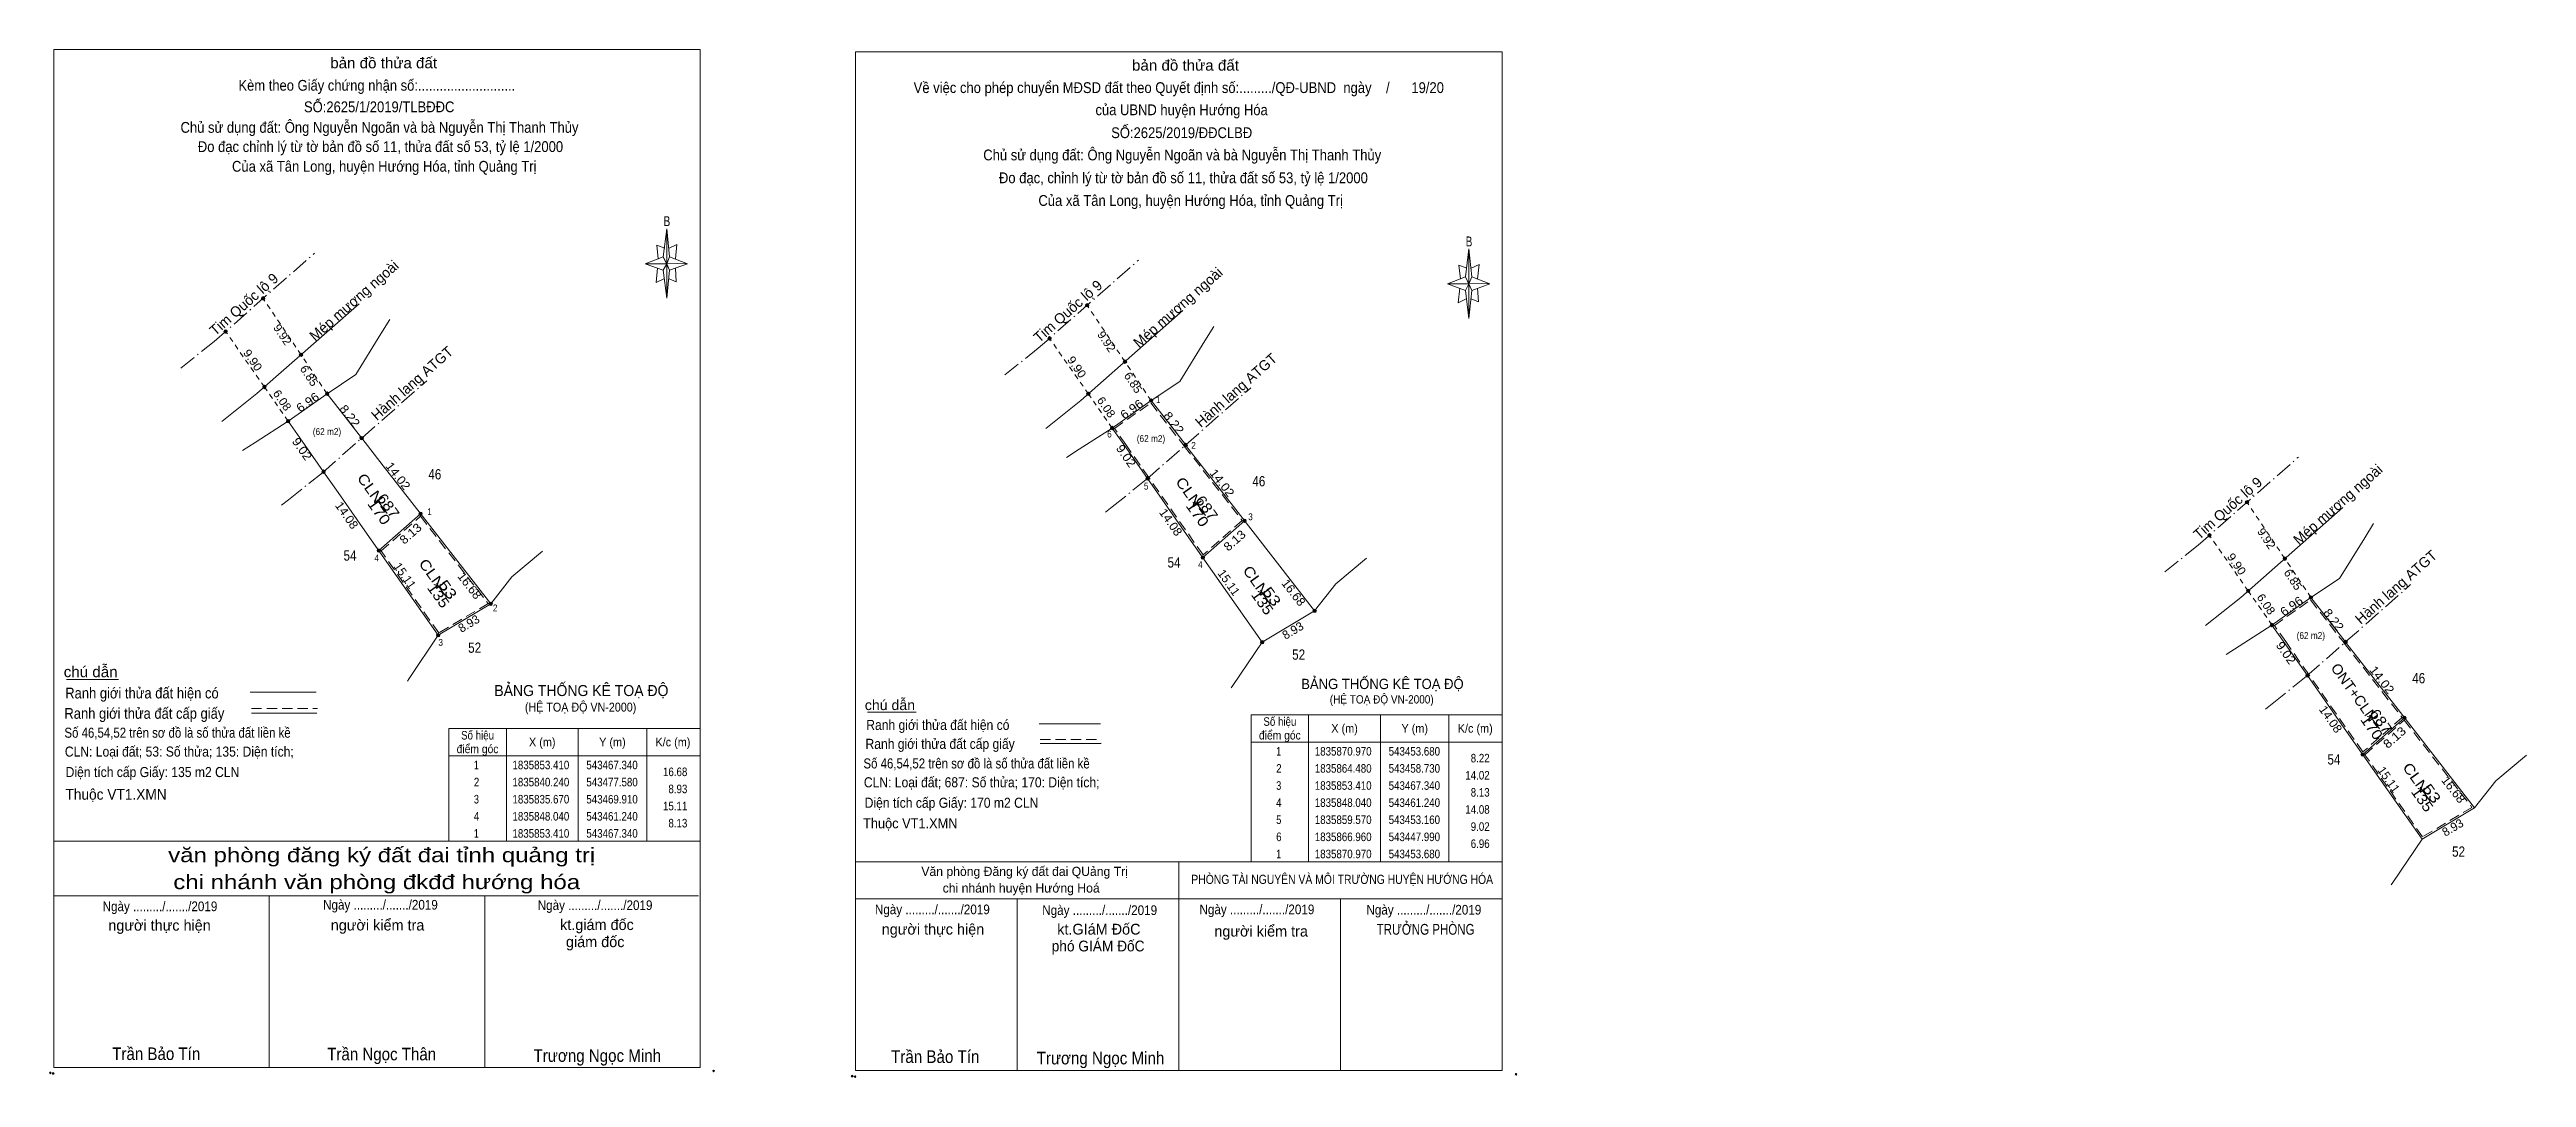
# Model space of a CAD drawing. Header units: metres. Extents: x 543123 to 543485, y 1835801 to 1835951.
import ezdxf
from ezdxf.enums import TextEntityAlignment as Align

# ---------------------------------------------------------------- set-up
doc = ezdxf.new("R2010")
doc.units = ezdxf.units.M
doc.header["$LTSCALE"] = 0.5
doc.header["$PDMODE"] = 32
doc.header["$PDSIZE"] = 0.25
for name, pattern in [('DOT_DASHED', [7.7, 5, -1.2, 0.3, -1.2]), ('MEDIUM_DASHED', [4.5, 3, -1.5]), ('SHORT_DASHED', [2.7, 1.5, -1.2])]:
    doc.linetypes.add(name, pattern=pattern)
for name, color, linetype, lineweight in [('1', 7, 'MEDIUM_DASHED', 13), ('10', 7, 'Continuous', 13), ('17', 7, 'Continuous', 13), ('2', 7, 'Continuous', 13), ('22', 7, 'Continuous', 13), ('23', 7, 'Continuous', 13), ('5', 7, 'Continuous', 13), ('6', 7, 'Continuous', 13), ('63', 7, 'Continuous', 13)]:
    doc.layers.add(name, color=color, linetype=linetype, lineweight=lineweight)

msp = doc.modelspace()

# ---------------------------------------------------------------- hatches: boundary and pattern name
at = {"layer": '22'}
for points in [[(543154.7466, 1835914.7002, 1), (543154.2466, 1835914.7002, 1)], [(543275.13, 1835913.69, 1), (543274.63, 1835913.69, 1)], [(543149.2566, 1835909.8702, 1), (543148.7566, 1835909.8702, 1)], [(543269.64, 1835908.86, 1), (543269.14, 1835908.86, 1)], [(543160.2766, 1835906.4602, 1), (543159.7766, 1835906.4602, 1)], [(543280.66, 1835905.45, 1), (543280.16, 1835905.45, 1)], [(543154.9266, 1835901.7502, 1), (543154.4266, 1835901.7502, 1)], [(543164.0866, 1835900.7702, 1), (543163.5866, 1835900.7702, 1)], [(543275.31, 1835900.74, 1), (543274.81, 1835900.74, 1)], [(543158.3966, 1835896.7602, 1), (543157.8966, 1835896.7602, 1)], [(543284.47, 1835899.76, 1), (543283.97, 1835899.76, 1)], [(543169.1366, 1835894.2702, 1), (543168.6366, 1835894.2702, 1)], [(543278.78, 1835895.75, 1), (543278.28, 1835895.75, 1)], [(543289.52, 1835893.26, 1), (543289.02, 1835893.26, 1)], [(543163.5766, 1835889.3702, 1), (543163.0766, 1835889.3702, 1)], [(543283.96, 1835888.36, 1), (543283.46, 1835888.36, 1)], [(543177.7466, 1835883.2102, 1), (543177.2466, 1835883.2102, 1)], [(543298.13, 1835882.2, 1), (543297.63, 1835882.2, 1)], [(543444.59, 1835884.9, 1), (543444.09, 1835884.9, 1)], [(543439.1, 1835880.07, 1), (543438.6, 1835880.07, 1)], [(543171.6466, 1835877.8402, 1), (543171.1466, 1835877.8402, 1)], [(543292.03, 1835876.83, 1), (543291.53, 1835876.83, 1)], [(543450.12, 1835876.66, 1), (543449.62, 1835876.66, 1)], [(543444.77, 1835871.95, 1), (543444.27, 1835871.95, 1)], [(543187.99, 1835870.04, 1), (543187.49, 1835870.04, 1)], [(543308.37, 1835869.03, 1), (543307.87, 1835869.03, 1)], [(543453.93, 1835870.97, 1), (543453.43, 1835870.97, 1)], [(543180.32, 1835865.47, 1), (543179.82, 1835865.47, 1)], [(543300.7, 1835864.46, 1), (543300.2, 1835864.46, 1)], [(543448.24, 1835866.96, 1), (543447.74, 1835866.96, 1)], [(543458.98, 1835864.47, 1), (543458.48, 1835864.47, 1)], [(543453.42, 1835859.57, 1), (543452.92, 1835859.57, 1)], [(543467.59, 1835853.41, 1), (543467.09, 1835853.41, 1)], [(543461.49, 1835848.04, 1), (543460.99, 1835848.04, 1)]]:
    msp.add_hatch(color=256, dxfattribs=at).paths.add_polyline_path(points)

# ---------------------------------------------------------------- linework, layer by layer
at = {"layer": '1'}
for points in [[(543177.47, 1835882.85), (543187.37, 1835870.11), (543180.14, 1835865.8), (543171.73, 1835877.8)], [(543467.31, 1835853.05), (543477.21, 1835840.31), (543469.98, 1835836), (543461.57, 1835848)]]:
    msp.add_lwpolyline(points, close=True, dxfattribs=at)
at = {"layer": '10'}
for p, q in [((543171.14, 1835885.28), (543172.59, 1835883.26)), ((543171.4, 1835877.84), (543177.5, 1835883.21)), ((543290.7, 1835884.98), (543292.15, 1835882.96)), ((543291.78, 1835876.83), (543297.88, 1835882.2)), ((543190.84, 1835874), (543195.33, 1835877.76)), ((543311.22, 1835872.99), (543315.71, 1835876.75)), ((543179.81, 1835873.05), (543181.26, 1835871.03)), ((543187.74, 1835870.04), (543190.84, 1835874)), ((543300.19, 1835872.04), (543301.64, 1835870.02)), ((543308.12, 1835869.03), (543311.22, 1835872.99)), ((543180.07, 1835865.47), (543187.74, 1835870.04)), ((543300.45, 1835864.46), (543308.12, 1835869.03)), ((543462.26, 1835853.79), (543463.71, 1835851.77)), ((543461.24, 1835848.04), (543467.34, 1835853.41)), ((543480.68, 1835844.2), (543485.17, 1835847.96)), ((543469.65, 1835843.25), (543471.1, 1835841.23)), ((543477.58, 1835840.24), (543480.68, 1835844.2)), ((543469.91, 1835835.67), (543477.58, 1835840.24))]:
    msp.add_line(p, q, dxfattribs=at)
for points in [[(543163.84, 1835900.77), (543168.85, 1835894.33), (543168.89, 1835894.28)], [(543284.22, 1835899.76), (543289.23, 1835893.32), (543289.27, 1835893.27)], [(543158.15, 1835896.76), (543159.85, 1835894.33), (543163.33, 1835889.37)], [(543168.89, 1835894.27), (543172.04, 1835890.23), (543175.88, 1835885.29), (543187.74, 1835870.04)], [(543278.53, 1835895.75), (543280.23, 1835893.32), (543283.71, 1835888.36)], [(543289.27, 1835893.26), (543292.42, 1835889.22), (543296.26, 1835884.28), (543308.12, 1835869.03)], [(543163.32, 1835889.37), (543165.46, 1835886.32), (543169.03, 1835881.22), (543180.07, 1835865.47)], [(543283.7, 1835888.36), (543285.84, 1835885.31), (543289.41, 1835880.21), (543300.45, 1835864.46)], [(543453.68, 1835870.97), (543458.69, 1835864.53), (543458.73, 1835864.48)], [(543175.56, 1835858.77), (543175.81, 1835859.14), (543180.07, 1835865.47)], [(543295.94, 1835857.76), (543296.19, 1835858.13), (543300.45, 1835864.46)], [(543447.99, 1835866.96), (543449.69, 1835864.53), (543453.17, 1835859.57)], [(543458.73, 1835864.47), (543461.88, 1835860.43), (543465.72, 1835855.49), (543477.58, 1835840.24)], [(543453.16, 1835859.57), (543455.3, 1835856.52), (543458.87, 1835851.42), (543469.91, 1835835.67)], [(543465.4, 1835828.97), (543465.65, 1835829.34), (543469.91, 1835835.67)]]:
    msp.add_lwpolyline(points, dxfattribs=at)
at = {"layer": '17'}
for p, q in [((543125.75, 1835858.99), (543133.37, 1835858.99)), ((543242.79, 1835854.22), (543249.91, 1835854.22))]:
    msp.add_line(p, q, dxfattribs=at)
at = {"layer": '2'}
for p, q in [((543307.24, 1835853.85), (543307.24, 1835832.35)), ((543317.74, 1835853.85), (543317.74, 1835832.35)), ((543327.74, 1835853.85), (543327.74, 1835832.35)), ((543298.84, 1835849.85), (543335.54, 1835849.85))]:
    msp.add_line(p, q, dxfattribs=at)
at = {"layer": '2', "linetype": 'MEDIUM_DASHED'}
for points in [[(543280.53, 1835893.32), (543278.88, 1835895.69), (543284.17, 1835899.42), (543288.91, 1835893.32)], [(543288.91, 1835893.32), (543289.07, 1835893.12), (543297.54, 1835882.23), (543291.82, 1835877.2), (543283.9, 1835888.5), (543280.53, 1835893.32)], [(543449.99, 1835864.53), (543448.34, 1835866.9), (543453.63, 1835870.63), (543458.37, 1835864.53)], [(543458.37, 1835864.53), (543458.53, 1835864.33), (543467, 1835853.44), (543461.28, 1835848.41), (543453.36, 1835859.71), (543449.99, 1835864.53)]]:
    msp.add_lwpolyline(points, dxfattribs=at)
at = {"layer": '2'}
msp.add_lwpolyline([(543298.84, 1835853.85), (543335.54, 1835853.85), (543335.54, 1835832.35), (543298.84, 1835832.35)], close=True, dxfattribs=at)
at = {"layer": '22', "linetype": 'DOT_DASHED'}
for p, q in [((543147.35, 1835908.41), (543162, 1835921.3)), ((543267.73, 1835907.4), (543282.38, 1835920.29)), ((543142.48, 1835904.52), (543147.35, 1835908.41)), ((543262.86, 1835903.51), (543267.73, 1835907.4)), ((543168.95, 1835894.33), (543178.41, 1835902.66)), ((543289.33, 1835893.32), (543298.79, 1835901.65)), ((543163.21, 1835889.27), (543168.95, 1835894.33)), ((543283.59, 1835888.26), (543289.33, 1835893.32)), ((543437.19, 1835878.61), (543451.84, 1835891.5)), ((543432.32, 1835874.72), (543437.19, 1835878.61)), ((543458.79, 1835864.53), (543468.25, 1835872.86)), ((543453.05, 1835859.47), (543458.79, 1835864.53))]:
    msp.add_line(p, q, dxfattribs=at)
at = {"layer": '22'}
for p, q in [((543153.58, 1835900.78), (543168.5, 1835913.92)), ((543273.96, 1835899.77), (543288.88, 1835912.91)), ((543148.45, 1835896.69), (543153.58, 1835900.78)), ((543268.83, 1835895.68), (543273.96, 1835899.77)), ((543443.42, 1835870.98), (543458.34, 1835884.12)), ((543438.29, 1835866.89), (543443.42, 1835870.98))]:
    msp.add_line(p, q, dxfattribs=at)
at = {"layer": '22', "linetype": 'SHORT_DASHED'}
for points in [[(543163.84, 1835900.77), (543160.03, 1835906.46), (543154.5, 1835914.7)], [(543284.22, 1835899.76), (543280.41, 1835905.45), (543274.88, 1835913.69)], [(543158.15, 1835896.76), (543154.68, 1835901.75), (543149.01, 1835909.87)], [(543278.53, 1835895.75), (543275.06, 1835900.74), (543269.39, 1835908.86)], [(543453.68, 1835870.97), (543449.87, 1835876.66), (543444.34, 1835884.9)], [(543447.99, 1835866.96), (543444.52, 1835871.95), (543438.85, 1835880.07)]]:
    msp.add_lwpolyline(points, dxfattribs=at)
at = {"layer": '22', "linetype": 'DOT_DASHED'}
for points in [[(543157.19, 1835884.47), (543158.18, 1835885.26), (543163.21, 1835889.27)], [(543277.57, 1835883.46), (543278.56, 1835884.25), (543283.59, 1835888.26)], [(543447.03, 1835854.67), (543448.02, 1835855.46), (543453.05, 1835859.47)]]:
    msp.add_lwpolyline(points, dxfattribs=at)
at = {"layer": '22'}
for centre in [(543154.4966, 1835914.7002), (543274.88, 1835913.69), (543149.0066, 1835909.8702), (543269.39, 1835908.86), (543160.0266, 1835906.4602), (543280.41, 1835905.45), (543154.6766, 1835901.7502), (543163.8366, 1835900.7702), (543275.06, 1835900.74), (543158.1466, 1835896.7602), (543284.22, 1835899.76), (543168.8866, 1835894.2702), (543278.53, 1835895.75), (543289.27, 1835893.26), (543163.3266, 1835889.3702), (543283.71, 1835888.36), (543177.4966, 1835883.2102), (543297.88, 1835882.2), (543444.34, 1835884.9), (543438.85, 1835880.07), (543171.3966, 1835877.8402), (543291.78, 1835876.83), (543449.87, 1835876.66), (543444.52, 1835871.95), (543187.74, 1835870.04), (543308.12, 1835869.03), (543453.68, 1835870.97), (543180.07, 1835865.47), (543300.45, 1835864.46), (543447.99, 1835866.96), (543458.73, 1835864.47), (543453.17, 1835859.57), (543467.34, 1835853.41), (543461.24, 1835848.04)]:
    msp.add_circle(centre, 0.25, dxfattribs=at)
for centre, start, end in [((543168.8866, 1835894.2802), 168.46304, 11.53696), ((543168.8866, 1835894.2802), 11.53696, 168.46304), ((543289.27, 1835893.27), 168.46304, 11.53696), ((543289.27, 1835893.27), 11.53696, 168.46304), ((543458.73, 1835864.48), 168.46304, 11.53696), ((543458.73, 1835864.48), 11.53696, 168.46304)]:
    msp.add_arc(centre, 0.25, start, end, dxfattribs=at)
at = {"layer": '23'}
for p, q in [((543158.15, 1835896.76), (543163.84, 1835900.77)), ((543163.84, 1835900.77), (543168.03, 1835903.56)), ((543284.22, 1835899.76), (543288.41, 1835902.55)), ((543278.53, 1835895.75), (543284.22, 1835899.76)), ((543453.68, 1835870.97), (543457.87, 1835873.76)), ((543447.99, 1835866.96), (543453.68, 1835870.97))]:
    msp.add_line(p, q, dxfattribs=at)
for points in [[(543168.03, 1835903.56), (543171.7, 1835909.5), (543173, 1835911.61)], [(543288.41, 1835902.55), (543292.08, 1835908.49), (543293.38, 1835910.6)], [(543151.48, 1835892.45), (543153.35, 1835893.66), (543158.15, 1835896.76)], [(543271.86, 1835891.44), (543273.73, 1835892.65), (543278.53, 1835895.75)], [(543457.87, 1835873.76), (543461.54, 1835879.7), (543462.84, 1835881.81)], [(543441.32, 1835862.65), (543443.19, 1835863.86), (543447.99, 1835866.96)]]:
    msp.add_lwpolyline(points, dxfattribs=at)
at = {"layer": '5'}
for p, q in [((543212.96, 1835920.78), (543213.47, 1835924.88)), ((543212.96, 1835918.8), (543210.33, 1835919.75)), ((543213.88, 1835918.8), (543213.47, 1835914.72)), ((543213.88, 1835920.78), (543216.51, 1835919.75)), ((543214.73, 1835919.11), (543214.83, 1835917.12)), ((543330.16, 1835917.85), (543330.67, 1835921.96)), ((543214.83, 1835917.12), (543213.8, 1835917.54)), ((543330.16, 1835915.87), (543327.54, 1835916.82)), ((543331.08, 1835915.87), (543330.67, 1835911.78)), ((543331.08, 1835917.85), (543333.72, 1835916.82)), ((543331.93, 1835916.17), (543332.04, 1835914.19)), ((543332.04, 1835914.19), (543331, 1835914.61)), ((543123.92, 1835835.36), (543218.33, 1835835.36)), ((543241.04, 1835832.35), (543335.54, 1835832.35)), ((543288.29, 1835801.84), (543288.29, 1835832.35)), ((543123.92, 1835827.38), (543218.12, 1835827.38)), ((543123.92, 1835827.38), (543218.12, 1835827.38)), ((543123.92, 1835827.38), (543218.12, 1835827.38)), ((543155.39, 1835802.31), (543155.39, 1835827.38)), ((543186.86, 1835802.31), (543186.86, 1835827.38)), ((543241.04, 1835826.93), (543335.54, 1835826.93)), ((543241.04, 1835826.93), (543335.33, 1835826.93)), ((543241.04, 1835826.93), (543335.33, 1835826.93)), ((543241.04, 1835801.84), (543241.04, 1835826.93)), ((543264.67, 1835801.84), (543264.67, 1835826.93)), ((543311.92, 1835801.84), (543311.92, 1835826.93))]:
    msp.add_line(p, q, dxfattribs=at)
for points in [[(543123.92, 1835951.07), (543218.33, 1835951.07), (543218.33, 1835802.31), (543123.92, 1835802.31)], [(543241.04, 1835950.73), (543335.54, 1835950.73), (543335.54, 1835801.84), (543241.04, 1835801.84)], [(543213.47, 1835924.88), (543213.88, 1835920.78), (543213.47, 1835919.75)], [(543213.47, 1835919.75), (543210.33, 1835919.75), (543212.96, 1835920.78), (543213.88, 1835918.8), (543216.51, 1835919.75), (543213.47, 1835919.85)], [(543213.47, 1835919.75), (543213.47, 1835914.72), (543212.96, 1835918.8)], [(543330.67, 1835921.96), (543331.08, 1835917.85), (543330.67, 1835916.82)], [(543330.67, 1835916.82), (543327.54, 1835916.82), (543330.16, 1835917.85), (543331.08, 1835915.87), (543333.72, 1835916.82), (543330.67, 1835916.92)], [(543330.67, 1835916.82), (543330.67, 1835911.78), (543330.16, 1835915.87)]]:
    msp.add_lwpolyline(points, close=True, dxfattribs=at)
for points in [[(543213.16, 1835922.04), (543212.01, 1835922.46), (543212.21, 1835920.48)], [(543213.8, 1835922.04), (543214.95, 1835922.58), (543214.73, 1835920.48)], [(543213.47, 1835919.75), (543212.96, 1835920.78), (543210.33, 1835919.75)], [(543212.13, 1835919.11), (543211.9, 1835917), (543213.05, 1835917.54)], [(543213.47, 1835919.75), (543213.88, 1835918.8), (543216.51, 1835919.75)], [(543330.36, 1835919.11), (543329.21, 1835919.53), (543329.41, 1835917.55)], [(543331, 1835919.11), (543332.15, 1835919.65), (543331.93, 1835917.55)], [(543330.67, 1835916.82), (543330.16, 1835917.85), (543327.54, 1835916.82)], [(543329.32, 1835916.17), (543329.1, 1835914.07), (543330.25, 1835914.61)], [(543330.67, 1835916.82), (543331.08, 1835915.87), (543333.72, 1835916.82)], [(543218.33, 1835802.31), (543123.92, 1835802.31), (543123.92, 1835827.38)], [(543335.54, 1835801.84), (543241.04, 1835801.84), (543241.04, 1835826.93)]]:
    msp.add_lwpolyline(points, dxfattribs=at)
for p in [(543123.41, 1835801.5), (543123.83, 1835801.43), (543240.55, 1835801.03), (543240.97, 1835800.96)]:
    msp.add_point(p, dxfattribs=at)
at = {"layer": '6'}
for p, q in [((543152.62, 1835857.16), (543162.22, 1835857.16)), ((543152.77, 1835854.1), (543162.35, 1835854.1)), ((543267.87, 1835852.51), (543276.83, 1835852.51)), ((543268.01, 1835849.65), (543276.95, 1835849.65)), ((543241.04, 1835832.35), (543335.54, 1835832.35))]:
    msp.add_line(p, q, dxfattribs=at)
at = {"layer": '6', "linetype": 'MEDIUM_DASHED'}
for p, q in [((543152.77, 1835854.74), (543162.42, 1835854.74)), ((543268.01, 1835850.25), (543277.02, 1835850.25))]:
    msp.add_line(p, q, dxfattribs=at)
at = {"layer": '6'}
for p in [(543220.31, 1835801.79), (543337.54, 1835801.31)]:
    msp.add_point(p, dxfattribs=at)
at = {"layer": '63'}
for p, q in [((543190.03, 1835851.86), (543190.03, 1835835.36)), ((543200.53, 1835851.86), (543200.53, 1835835.36)), ((543210.53, 1835851.86), (543210.53, 1835835.36)), ((543181.63, 1835847.86), (543218.33, 1835847.86))]:
    msp.add_line(p, q, dxfattribs=at)
msp.add_lwpolyline([(543181.63, 1835851.86), (543218.33, 1835851.86), (543218.33, 1835835.36), (543181.63, 1835835.36)], close=True, dxfattribs=at)

# ---------------------------------------------------------------- texts
at = {"layer": '1'}
for s, height, width, p in [('BẢNG THỐNG KÊ TOẠ ĐỘ ', 1.609, 0.95, (543188.27, 1835856.58)), ('BẢNG THỐNG KÊ TOẠ ĐỘ ', 1.501, 0.95, (543306.16, 1835857.6)), ('(HỆ TOẠ ĐỘ VN-2000)', 1.301, 0.9, (543192.74, 1835854.31)), ('(HỆ TOẠ ĐỘ VN-2000)', 1.214, 0.9, (543310.33, 1835855.49))]:
    msp.add_text(s, height=height, dxfattribs=dict(at, width=width)).set_placement(p)
at = {"layer": '10', "width": 0.9}
for p in [(543163.82, 1835894.73), (543284.21, 1835893.72), (543453.67, 1835864.93)]:
    msp.add_text('(62 m2)', height=1, dxfattribs=at).set_placement(p, align=Align.CENTER)
at = {"layer": '2'}
for s, rotation, width, p in [('6.96', 35.174, 1.1, (543161.355, 1835899.0106)), ('8.22', 307.887, 1.1, (543166.6603, 1835897.1288)), ('6.96', 35.174, 1.1, (543281.745, 1835898.0006)), ('8.22', 307.887, 1.1, (543287.0503, 1835896.1188)), ('9.02', 304.976, 1.1, (543159.6641, 1835892.3333)), ('9.02', 304.976, 1.1, (543280.0541, 1835891.3233)), ('14.02', 307.875, 1.1, (543173.7127, 1835888.3537)), ('14.02', 307.875, 1.1, (543294.1027, 1835887.3437)), ('14.08', 305.022, 1.05, (543166.1999, 1835882.6337)), ('14.08', 305.022, 1.05, (543286.5899, 1835881.6237)), ('8.13', 41.358, 1.1, (543176.447, 1835879.8551)), ('8.13', 41.358, 1.1, (543296.837, 1835878.8451)), ('6.96', 35.174, 1.1, (543451.205, 1835869.2106)), ('8.22', 307.887, 1.1, (543456.5064, 1835867.3338)), ('9.02', 304.976, 1.1, (543449.5141, 1835862.5333)), ('14.02', 307.875, 1.1, (543463.5588, 1835858.5587)), ('14.08', 305.022, 1.05, (543456.0499, 1835852.8337)), ('8.13', 41.358, 1.15, (543466.302, 1835850.0595))]:
    msp.add_text(s, height=1.25, rotation=rotation, dxfattribs=dict(at, width=width)).set_placement(p, align=Align.CENTER)
for s, width, p in [('Số hiệu', 0.85, (543303.04, 1835852.23)), ('điểm góc', 0.9, (543303.04, 1835850.23)), ('X (m)', 0.95, (543312.49, 1835851.23)), ('Y (m)', 0.95, (543322.745, 1835851.23)), ('K/c (m)', 0.95, (543331.585, 1835851.23)), (' 2', 0.85, (543302.695, 1835845.38)), (' 1', 0.75, (543302.69, 1835847.88)), ('1835870.970', 0.85, (543312.29, 1835847.88)), ('1835864.480', 0.85, (543312.29, 1835845.38)), ('543453.680', 0.85, (543322.69, 1835847.88)), ('543458.730', 0.85, (543322.69, 1835845.38)), (' 3', 0.8, (543302.685, 1835842.88)), ('1835853.410', 0.85, (543312.29, 1835842.88)), ('543467.340', 0.85, (543322.69, 1835842.88)), (' 4', 0.85, (543302.69, 1835840.38)), (' 5', 0.8, (543302.695, 1835837.88)), ('1835848.040', 0.85, (543312.29, 1835840.38)), ('1835859.570', 0.85, (543312.29, 1835837.88)), ('543461.240', 0.85, (543322.69, 1835840.38)), ('543453.160', 0.85, (543322.69, 1835837.88)), (' 6', 0.85, (543302.695, 1835835.38)), ('1835866.960', 0.85, (543312.29, 1835835.38)), ('543447.990', 0.85, (543322.69, 1835835.38)), (' 1', 0.75, (543302.69, 1835832.88)), ('1835870.970', 0.85, (543312.29, 1835832.88)), ('543453.680', 0.85, (543322.69, 1835832.88))]:
    msp.add_text(s, height=1.25, dxfattribs=dict(at, width=width)).set_placement(p, align=Align.CENTER)
at = {"layer": '2', "width": 0.85}
for s, p in [('8.22', (543333.69, 1835846.88)), ('14.02', (543333.69, 1835844.38)), ('8.13', (543333.69, 1835841.88)), ('14.08', (543333.69, 1835839.38)), ('9.02', (543333.69, 1835836.88)), ('6.96', (543333.69, 1835834.38))]:
    msp.add_text(s, height=1.25, dxfattribs=at).set_placement(p, align=Align.RIGHT)
at = {"layer": '22'}
for s, rotation, p in [('Mép mương ngoài', 41.37, (543168.2593, 1835913.8203)), ('Mép mương ngoài', 41.37, (543288.6493, 1835912.8103)), ('Tim Quốc lộ 9', 41.343, (543152.1746, 1835913.2722)), ('Tim Quốc lộ 9', 41.343, (543272.5646, 1835912.2622)), ('Hành lang ATGT', 41.378, (543176.7543, 1835901.7322)), ('Hành lang ATGT', 41.378, (543297.1443, 1835900.7221)), ('Mép mương ngoài', 41.37, (543458.1093, 1835884.0203)), ('Tim Quốc lộ 9', 41.343, (543442.0296, 1835883.4766)), ('Hành lang ATGT', 41.378, (543466.6092, 1835871.9365))]:
    msp.add_text(s, height=1.5, rotation=rotation, dxfattribs=at).set_placement(p, align=Align.CENTER)
for s, height, rotation, width, p in [('9.92', 1.2, 303.866, 1.05, (543156.8236, 1835909.0694)), ('9.92', 1.2, 303.866, 1.05, (543277.2136, 1835908.0594)), ('9.90', 1.2, 304.926, 1.1, (543152.4835, 1835905.3385)), ('6.85', 1.2, 303.806, 1.05, (543160.7117, 1835903.0638)), ('9.90', 1.2, 304.926, 1.1, (543272.8735, 1835904.3285)), ('6.08', 1.2, 304.814, 1.05, (543156.7861, 1835899.4676)), ('6.85', 1.2, 303.806, 1.05, (543281.1017, 1835902.0538)), ('6.08', 1.2, 304.814, 1.05, (543277.1761, 1835898.4576)), ('CLN', 1.5, 305.698, 1.2, (543169.5379, 1835886.4926)), ('687', 1.5, 305.698, 1.15, (543172.1841, 1835883.9376)), ('CLN', 1.5, 305.698, 1.2, (543289.1279, 1835885.9526)), ('170', 1.5, 305.698, 1.2, (543170.8185, 1835883.0476)), ('170', 1.5, 305.698, 1.2, (543290.3885, 1835882.7476)), ('687', 1.5, 305.698, 1.15, (543291.7541, 1835883.6376)), ('9.92', 1.2, 303.866, 1.05, (543446.6736, 1835879.2694)), ('CLN', 1.5, 305.698, 1.2, (543178.5479, 1835874.0126)), ('CLN', 1.5, 305.698, 1.2, (543298.9379, 1835873.0026)), ('9.90', 1.2, 304.926, 1.1, (543442.3335, 1835875.5385)), ('135', 1.5, 305.698, 1.15, (543179.4905, 1835870.8326)), ('53', 1.5, 305.698, 1.3, (543180.866, 1835871.7026)), ('135', 1.5, 305.698, 1.15, (543299.8805, 1835869.8226)), ('53', 1.5, 305.698, 1.3, (543301.256, 1835870.6926)), ('6.85', 1.2, 303.806, 1.05, (543450.5617, 1835873.2638)), ('6.08', 1.2, 304.814, 1.05, (543446.6361, 1835869.6676)), ('ONT+CLN', 1.5, 305.698, 1.05, (543459.3881, 1835856.6826)), ('170', 1.5, 305.698, 1.15, (543461.9549, 1835851.5626)), ('687', 1.5, 305.698, 1.15, (543463.3205, 1835852.4526)), ('CLN', 1.5, 305.698, 1.2, (543468.3979, 1835844.2126)), ('135', 1.5, 305.698, 1.15, (543469.3405, 1835841.0326)), ('53', 1.5, 305.698, 1.3, (543470.716, 1835841.9026))]:
    msp.add_text(s, height=height, rotation=rotation, dxfattribs=dict(at, width=width)).set_placement(p, align=Align.CENTER)
for s, height, width, p in [('1', 1, 0.85, (543285.255, 1835899.39)), ('6', 1, 0.9, (543278.135, 1835894.37)), ('2', 1, 0.9, (543290.425, 1835892.72)), ('46', 1.5, 0.85, (543179.575, 1835888.24)), ('5', 1, 0.9, (543283.505, 1835886.76)), ('46', 1.5, 0.85, (543299.965, 1835887.23)), ('1', 1, 0.85, (543178.805, 1835883.03)), ('3', 1, 0.9, (543298.75, 1835882.28)), ('54', 1.5, 0.85, (543167.19, 1835876.37)), ('4', 1, 0.9, (543171.08, 1835876.25)), ('54', 1.5, 0.85, (543287.58, 1835875.36)), ('4', 1, 0.9, (543291.42, 1835875.29)), ('2', 1, 0.9, (543188.395, 1835868.96)), ('3', 1, 0.9, (543180.43, 1835863.93)), ('52', 1.5, 0.85, (543185.395, 1835862.9)), ('52', 1.5, 0.85, (543305.785, 1835861.89)), ('46', 1.5, 0.85, (543469.425, 1835858.44)), ('54', 1.5, 0.85, (543457.04, 1835846.57)), ('52', 1.5, 0.85, (543475.245, 1835833.1))]:
    msp.add_text(s, height=height, dxfattribs=dict(at, width=width)).set_placement(p, align=Align.CENTER)
at = {"layer": '5'}
for s, height, width, p in [('bản đồ thửa đất', 1.574, 1.05, (543172.1, 1835948.32)), ('bản đồ thửa đất', 1.575, 1.05, (543289.245, 1835947.98)), ('Kèm theo Giấy chứng nhận số:...........................', 1.574, 0.9, (543171.105, 1835945.05)), ('SỐ:2625/1/2019/TLBĐĐC', 1.58, 0.9, (543171.445, 1835941.9)), ('Về việc cho phép chuyển MĐSD đất theo Quyết định số:........./QĐ-UBND  ngày    /      19/20', 1.58, 0.9, (543288.27, 1835944.71)), ('Chủ sử dụng đất: Ông Nguyễn Ngoãn và bà Nguyễn Thị Thanh Thủy', 1.58, 0.9, (543171.495, 1835938.9)), ('của UBND huyện Hướng Hóa', 1.575, 0.9, (543288.685, 1835941.47)), ('Đo đạc chỉnh lý từ tờ bản đồ số 11, thửa đất số 53, tỷ lệ 1/2000 ', 1.58, 0.9, (543171.9, 1835936.09)), ('Chủ sử dụng đất: Ông Nguyễn Ngoãn và bà Nguyễn Thị Thanh Thủy', 1.58, 0.9, (543288.775, 1835934.87)), ('SỐ:2625/2019/ĐĐCLBĐ', 1.58, 0.9, (543288.695, 1835938.12)), ('Của xã Tân Long, huyện Hướng Hóa, tỉnh Quảng Trị', 1.58, 0.9, (543172.185, 1835933.21)), ('Đo đạc, chỉnh lý từ tờ bản đồ số 11, thửa đất số 53, tỷ lệ 1/2000 ', 1.58, 0.9, (543289.21, 1835931.53)), ('Của xã Tân Long, huyện Hướng Hóa, tỉnh Quảng Trị', 1.58, 0.9, (543290.005, 1835928.22)), ('B', 1.445, 0.75, (543213.49, 1835925.26)), ('B', 1.446, 0.75, (543330.68, 1835922.3)), ('văn phòng đăng ký đất đai tỉnh quảng trị', 2.098, 1.25, (543171.815, 1835832.3)), ('chi nhánh văn phòng đkđđ hướng hóa', 2.098, 1.25, (543171.085, 1835828.36)), ('Ngày ........./......./2019', 1.416, 0.9, (543139.42, 1835825.14)), ('Ngày ........./......./2019', 1.416, 0.9, (543171.63, 1835825.37)), ('Ngày ........./......./2019', 1.416, 0.9, (543202.99, 1835825.31)), ('Ngày ........./......./2019', 1.418, 0.9, (543252.265, 1835824.69)), ('Ngày ........./......./2019', 1.418, 0.9, (543276.715, 1835824.58)), ('Ngày ........./......./2019', 1.418, 0.9, (543299.685, 1835824.69)), ('Ngày ........./......./2019', 1.418, 0.9, (543324.075, 1835824.64)), ('phó GIÁM ĐốC', 1.575, 0.95, (543276.485, 1835819.26)), ('TRƯỞNG PHÒNG', 1.575, 0.8, (543324.33, 1835821.7)), ('Trần Bảo Tín', 1.832, 0.9, (543138.875, 1835803.39)), ('Trần Ngọc Thân', 1.83, 0.9, (543171.81, 1835803.34)), ('Trương Ngọc Minh', 1.834, 0.9, (543203.31, 1835803.12)), ('Trần Bảo Tín', 1.837, 0.9, (543252.69, 1835802.96)), ('Trương Ngọc Minh', 1.837, 0.9, (543276.83, 1835802.75))]:
    msp.add_text(s, height=height, dxfattribs=dict(at, width=width)).set_placement(p, align=Align.CENTER)
for s, height, p in [('người thực hiện', 1.574, (543139.355, 1835822.29)), ('người kiểm tra', 1.574, (543171.21, 1835822.32)), ('kt.giám đốc', 1.575, (543203.26, 1835822.38)), ('giám đốc', 1.575, (543203.005, 1835819.88)), ('người thực hiện', 1.575, (543252.36, 1835821.72)), ('kt.GIáM ĐốC', 1.575, (543276.595, 1835821.72)), ('người kiểm tra', 1.575, (543300.305, 1835821.43))]:
    msp.add_text(s, height=height, dxfattribs=at).set_placement(p, align=Align.CENTER)
at = {"layer": '6'}
for s, height, width, p in [('chú dẫn', 1.574, 1.05, (543125.36, 1835859.34)), ('Ranh giới thửa đất hiện có ', 1.574, 0.9, (543125.58, 1835856.23)), ('Ranh giới thửa đất cấp giấy', 1.574, 0.9, (543125.46, 1835853.26)), ('chú dẫn', 1.469, 1.05, (543242.4, 1835854.53)), ('Số 46,54,52 trên sơ đồ là số thửa đất liền kề', 1.47, 0.85, (543125.46, 1835850.49)), ('Ranh giới thửa đất cấp giấy', 1.469, 0.9, (543242.5, 1835848.86)), ('Ranh giới thửa đất hiện có ', 1.469, 0.9, (543242.61, 1835851.63)), ('CLN: Loại đất; 53: Số thửa; 135: Diện tích;', 1.47, 0.9, (543125.52, 1835847.73)), ('Diện tích cấp Giấy: 135 m2 CLN', 1.47, 0.9, (543125.64, 1835844.74)), ('Số 46,54,52 trên sơ đồ là số thửa đất liền kề', 1.47, 0.85, (543242.2, 1835846)), ('Thuộc VT1.XMN', 1.575, 0.95, (543125.61, 1835841.43)), ('CLN: Loại đất; 687: Số thửa; 170: Diện tích;', 1.47, 0.9, (543242.26, 1835843.24)), ('Diện tích cấp Giấy: 170 m2 CLN', 1.47, 0.9, (543242.38, 1835840.25)), ('Thuộc VT1.XMN', 1.47, 0.95, (543242.14, 1835837.25))]:
    msp.add_text(s, height=height, dxfattribs=dict(at, width=width)).set_placement(p)
for s, p in [(' Văn phòng Đăng ký đất đai QUảng Trị', (543265.5, 1835830.29)), ('chi nhánh huyện Hướng Hoá', (543265.245, 1835827.86))]:
    msp.add_text(s, height=1.331, dxfattribs=at).set_placement(p, align=Align.CENTER)
at = {"layer": '6', "width": 0.85}
msp.add_text('PHÒNG TÀI NGUYÊN VÀ MÔI TRƯỜNG HUYỆN HƯỚNG HÓA', height=1.333, dxfattribs=at).set_placement((543312.14, 1835829.12), align=Align.CENTER)
at = {"layer": '63'}
for s, rotation, p in [('15.11', 305.026, (543174.682, 1835873.8237)), ('15.11', 305.026, (543295.072, 1835872.8137)), ('8.93', 30.788, (543184.8651, 1835866.6308)), ('8.93', 30.788, (543305.2551, 1835865.6208)), ('15.11', 305.026, (543464.5355, 1835844.0187)), ('8.93', 30.788, (543474.7151, 1835836.8308))]:
    msp.add_text(s, height=1.25, rotation=rotation, dxfattribs=at).set_placement(p, align=Align.CENTER)
at = {"layer": '63', "width": 1.05}
for p in [(543184.1567, 1835872.3236), (543304.5467, 1835871.3136), (543474.0067, 1835842.5236)]:
    msp.add_text('16.68', height=1.25, rotation=307.866, dxfattribs=at).set_placement(p, align=Align.CENTER)
at = {"layer": '63'}
for s, width, p in [('Số hiệu', 0.85, (543185.82, 1835850.23)), ('X (m)', 0.95, (543195.27, 1835849.23)), ('Y (m)', 0.95, (543205.525, 1835849.23)), ('K/c (m)', 0.95, (543214.365, 1835849.23)), ('điểm góc', 0.9, (543185.82, 1835848.23)), (' 1', 0.75, (543185.47, 1835845.88)), ('1835853.410', 0.85, (543195.07, 1835845.88)), ('543467.340', 0.85, (543205.47, 1835845.88)), (' 2', 0.85, (543185.475, 1835843.38)), ('1835840.240', 0.85, (543195.07, 1835843.38)), ('543477.580', 0.85, (543205.47, 1835843.38)), (' 4', 0.85, (543185.47, 1835838.38)), (' 3', 0.8, (543185.465, 1835840.88)), ('1835835.670', 0.85, (543195.07, 1835840.88)), ('1835848.040', 0.85, (543195.07, 1835838.38)), ('543469.910', 0.85, (543205.47, 1835840.88)), ('543461.240', 0.85, (543205.47, 1835838.38)), (' 1', 0.75, (543185.47, 1835835.88)), ('1835853.410', 0.85, (543195.07, 1835835.88)), ('543467.340', 0.85, (543205.47, 1835835.88))]:
    msp.add_text(s, height=1.25, dxfattribs=dict(at, width=width)).set_placement(p, align=Align.CENTER)
at = {"layer": '63', "width": 0.85}
for s, p in [('16.68', (543216.47, 1835844.88)), ('8.93', (543216.47, 1835842.38)), ('15.11', (543216.47, 1835839.88)), ('8.13', (543216.47, 1835837.38))]:
    msp.add_text(s, height=1.25, dxfattribs=at).set_placement(p, align=Align.RIGHT)

doc.saveas('drawing.dxf')
